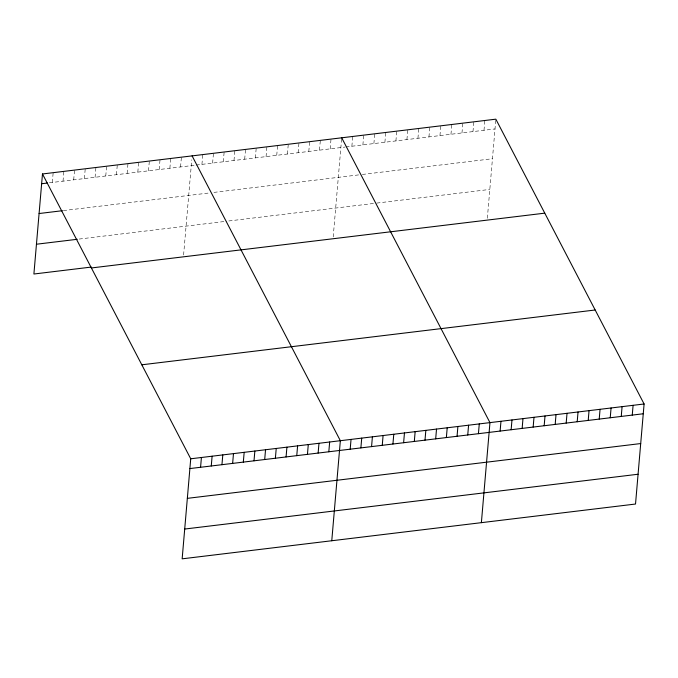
<?xml version="1.0" encoding="UTF-8"?>
<svg xmlns="http://www.w3.org/2000/svg" width="678" height="678" viewBox="0 0 678 678"><rect width="100%" height="100%" fill="white"/><g stroke="black" fill="none" stroke-linecap="round" stroke-linejoin="round"><path stroke-width="0.51" stroke-dasharray="3.39 2.54" d="M52.325 182.45L53.164 172.67M63.012 181.153L63.851 171.381M73.699 179.865L74.538 170.085M84.386 178.568L85.225 168.797M95.073 177.28L95.912 167.508M105.76 175.983L106.599 166.212M116.447 174.695L117.286 164.923M127.133 173.407L127.973 163.627M137.82 172.11L138.659 162.339M148.507 170.822L149.338 161.042M159.194 169.525L160.025 159.754M169.873 168.237L170.712 158.466M180.56 166.949L181.399 157.169M183.594 254.996L191.755 159.788M201.934 164.364L202.773 154.584M212.621 163.067L213.46 153.296M223.308 161.779L224.147 152.008M233.995 160.491L234.834 150.711M244.682 159.194L245.521 149.423M255.369 157.906L256.208 148.126M266.056 156.61L266.895 146.838M276.743 155.321L277.582 145.55M287.43 154.025L288.269 144.253M298.117 152.736L298.956 142.965M308.804 151.448L309.643 141.668M319.491 150.152L320.33 140.38M330.178 148.863L331.017 139.083M333.203 236.91L341.619 138.77M351.874 146.236L352.713 136.464M362.883 144.906L363.722 135.134M373.892 143.575L374.731 133.803M384.901 142.244L385.74 132.473M395.91 140.914L396.749 131.142M406.927 139.583L407.758 129.812M417.936 138.253L418.775 128.481M428.945 136.922L429.784 127.15M439.954 135.592L440.793 125.82M450.963 134.261L451.802 124.489M461.972 132.93L462.811 123.159M472.981 131.6L473.82 121.828M483.999 130.269L484.829 120.498M487.346 218.282L495.762 120.142M49.409 182.797L195.137 165.186M196.112 165.068L344.865 147.084M345.865 146.965L495.008 128.939M63.376 210.595L209.095 192.976M213.951 192.391L360.332 174.695M362.332 174.458L492.448 158.728M79.199 239.054L226.867 221.206M228.808 220.969L375.714 203.214M376.714 203.095L489.821 189.425"/><path stroke-width="1.02" d="M42.477 173.966L190.73 458.786L182.153 558.833L635.523 504.034L644.1 403.986L495.847 119.167L42.477 173.966L33.9 274.014L91.216 267.081M200.578 467.269L201.417 457.497M211.265 465.981L212.104 456.209M221.952 464.684L222.791 454.913M232.639 463.396L233.478 453.624M243.326 462.108L244.165 452.328M254.013 460.811L254.852 451.04M264.7 459.523L265.539 449.743M275.387 458.226L276.226 448.455M286.074 456.938L286.913 447.166M296.761 455.65L297.6 445.87M307.448 454.353L308.287 444.582M318.135 453.065L318.974 443.285M328.822 451.768L329.661 441.997M331.771 540.756L340.348 440.708L192.086 155.881M350.195 449.192L351.034 439.412M360.882 447.895L361.721 438.124M371.569 446.607L372.4 436.827M382.256 445.31L383.087 435.539M392.935 444.022L393.774 434.251M403.622 442.726L404.461 432.954M414.309 441.437L415.148 431.666M424.996 440.149L425.835 430.369M435.683 438.852L436.522 429.081M446.37 437.564L447.209 427.784M457.057 436.268L457.896 426.496M467.744 434.979L468.583 425.208M478.431 433.691L479.27 423.911M481.38 522.67L489.957 422.623L341.695 137.795M500.127 431.064L500.966 421.292M511.136 429.733L511.975 419.962M522.145 428.403L522.984 418.631M533.162 427.072L533.993 417.301M544.171 425.742L545.01 415.97M555.18 424.411L556.019 414.639M566.189 423.08L567.028 413.309M577.198 421.75L578.037 411.978M588.207 420.419L589.046 410.648M599.225 419.089L600.055 409.317M610.234 417.758L611.073 407.978M621.243 416.428L622.082 406.647M632.252 415.097L633.091 405.317M41.638 183.738L47.468 183.035M39.087 213.528L62.401 210.705M36.451 244.224L77.258 239.292M91.403 267.954L544.765 213.155M141.812 364.798L595.174 309.999M190.73 458.786L644.1 403.986M189.899 468.566L643.261 413.766M187.34 498.355L640.71 443.556M184.713 529.043L638.074 474.244"/></g></svg>
